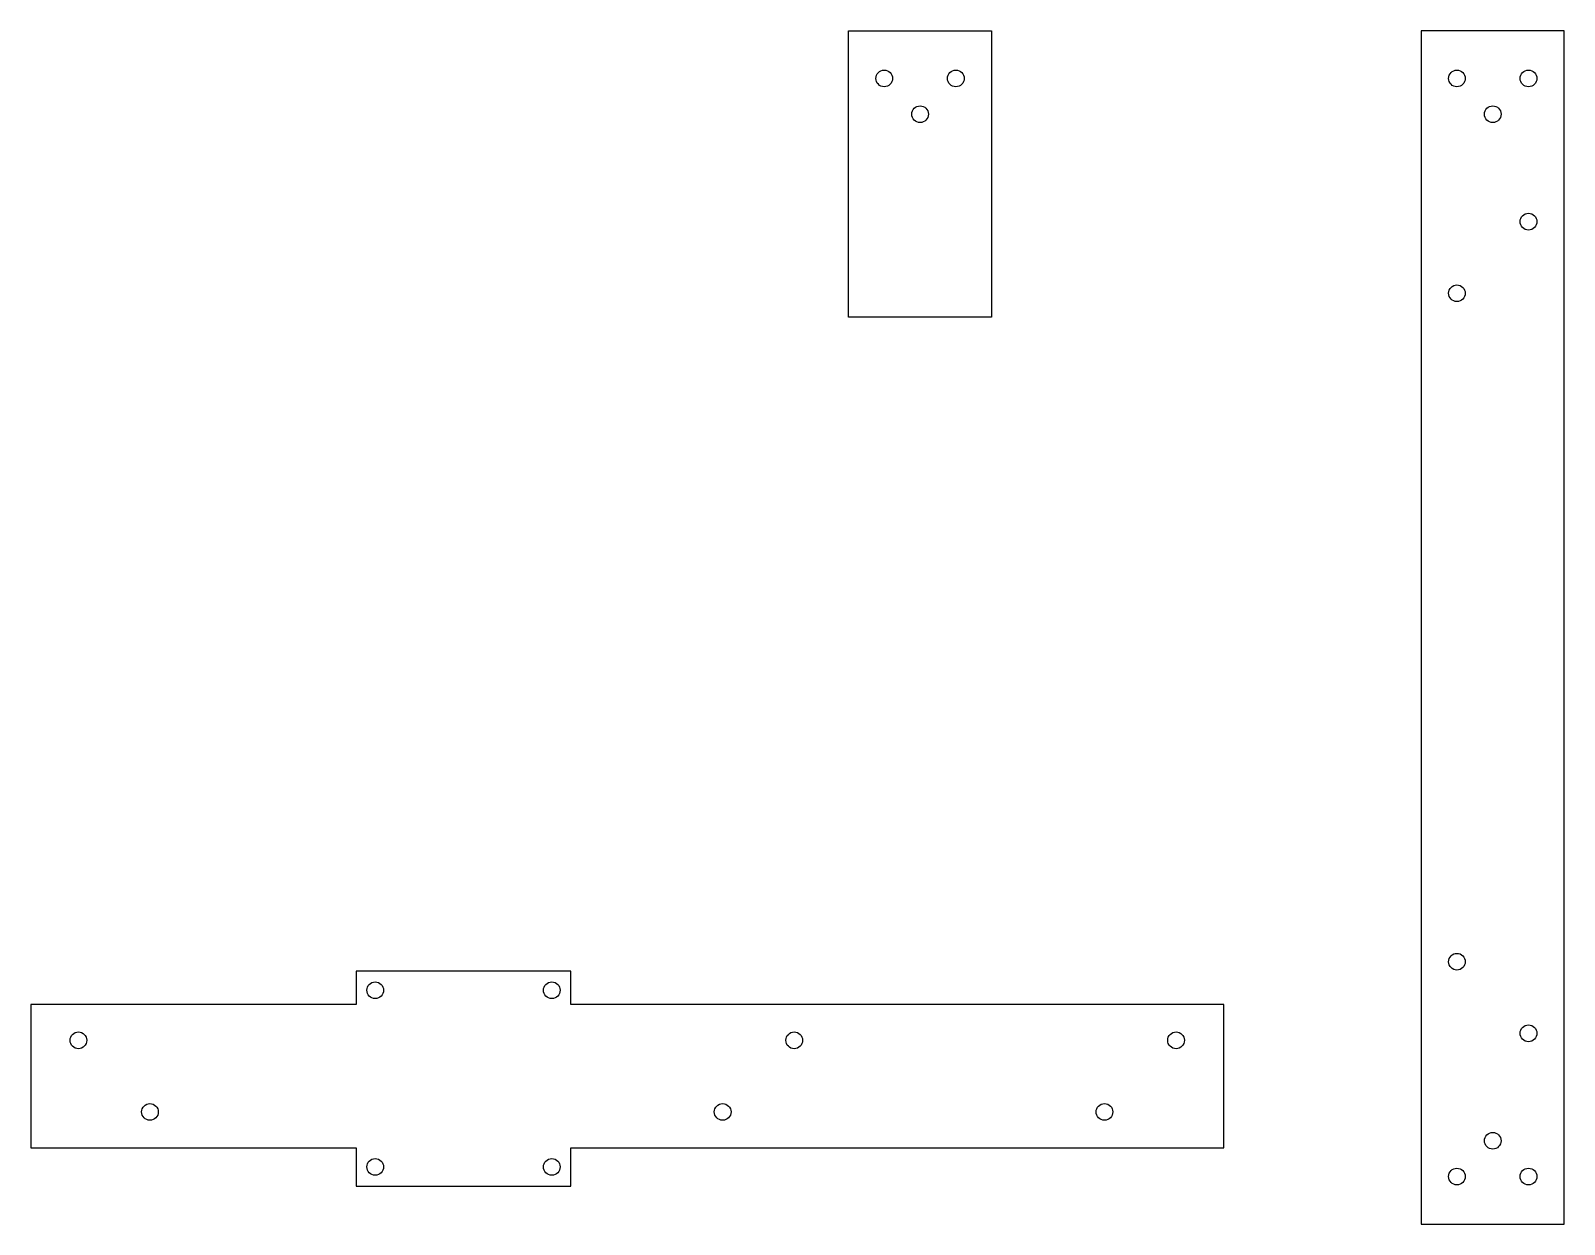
# Model space of a CAD drawing. Header units: millimetres. Extents: x -125 to 196, y -31 to 219.
import ezdxf

# ---------------------------------------------------------------- set-up
doc = ezdxf.new("R2010")
doc.units = ezdxf.units.MM
doc.layers.get('0').update_dxf_attribs({"linetype": 'CONTINUOUS'})

msp = doc.modelspace()

# ---------------------------------------------------------------- linework, layer by layer
for points in [[(46.36, 218.97), (76.36, 218.97), (76.36, 158.97), (46.36, 158.97)], [(196.36, 218.97), (166.36, 218.97), (166.36, -31.03), (196.36, -31.03)], [(-125, 15), (-125, -15), (-56.81, -15), (-56.81, -23.02), (-11.81, -23.02), (-11.81, -15), (125, -15), (125, 15), (-11.81, 15), (-11.81, 21.98), (-56.81, 21.98), (-56.81, 15)]]:
    msp.add_lwpolyline(points, close=True)
for centre in [(53.86, 208.97), (68.86, 208.97), (173.86, 208.97), (188.86, 208.97), (61.36, 201.47), (181.36, 201.47), (188.86, 178.97), (173.86, 163.97), (173.86, 23.97), (-52.81, 17.98), (-15.81, 17.98), (188.86, 8.97), (-115, 7.5), (35, 7.5), (115, 7.5), (-100, -7.5), (20, -7.5), (100, -7.5), (181.36, -13.53), (-52.81, -19.02), (-15.81, -19.02), (173.86, -21.03), (188.86, -21.03)]:
    msp.add_circle(centre, 1.75)

doc.saveas('drawing.dxf')
